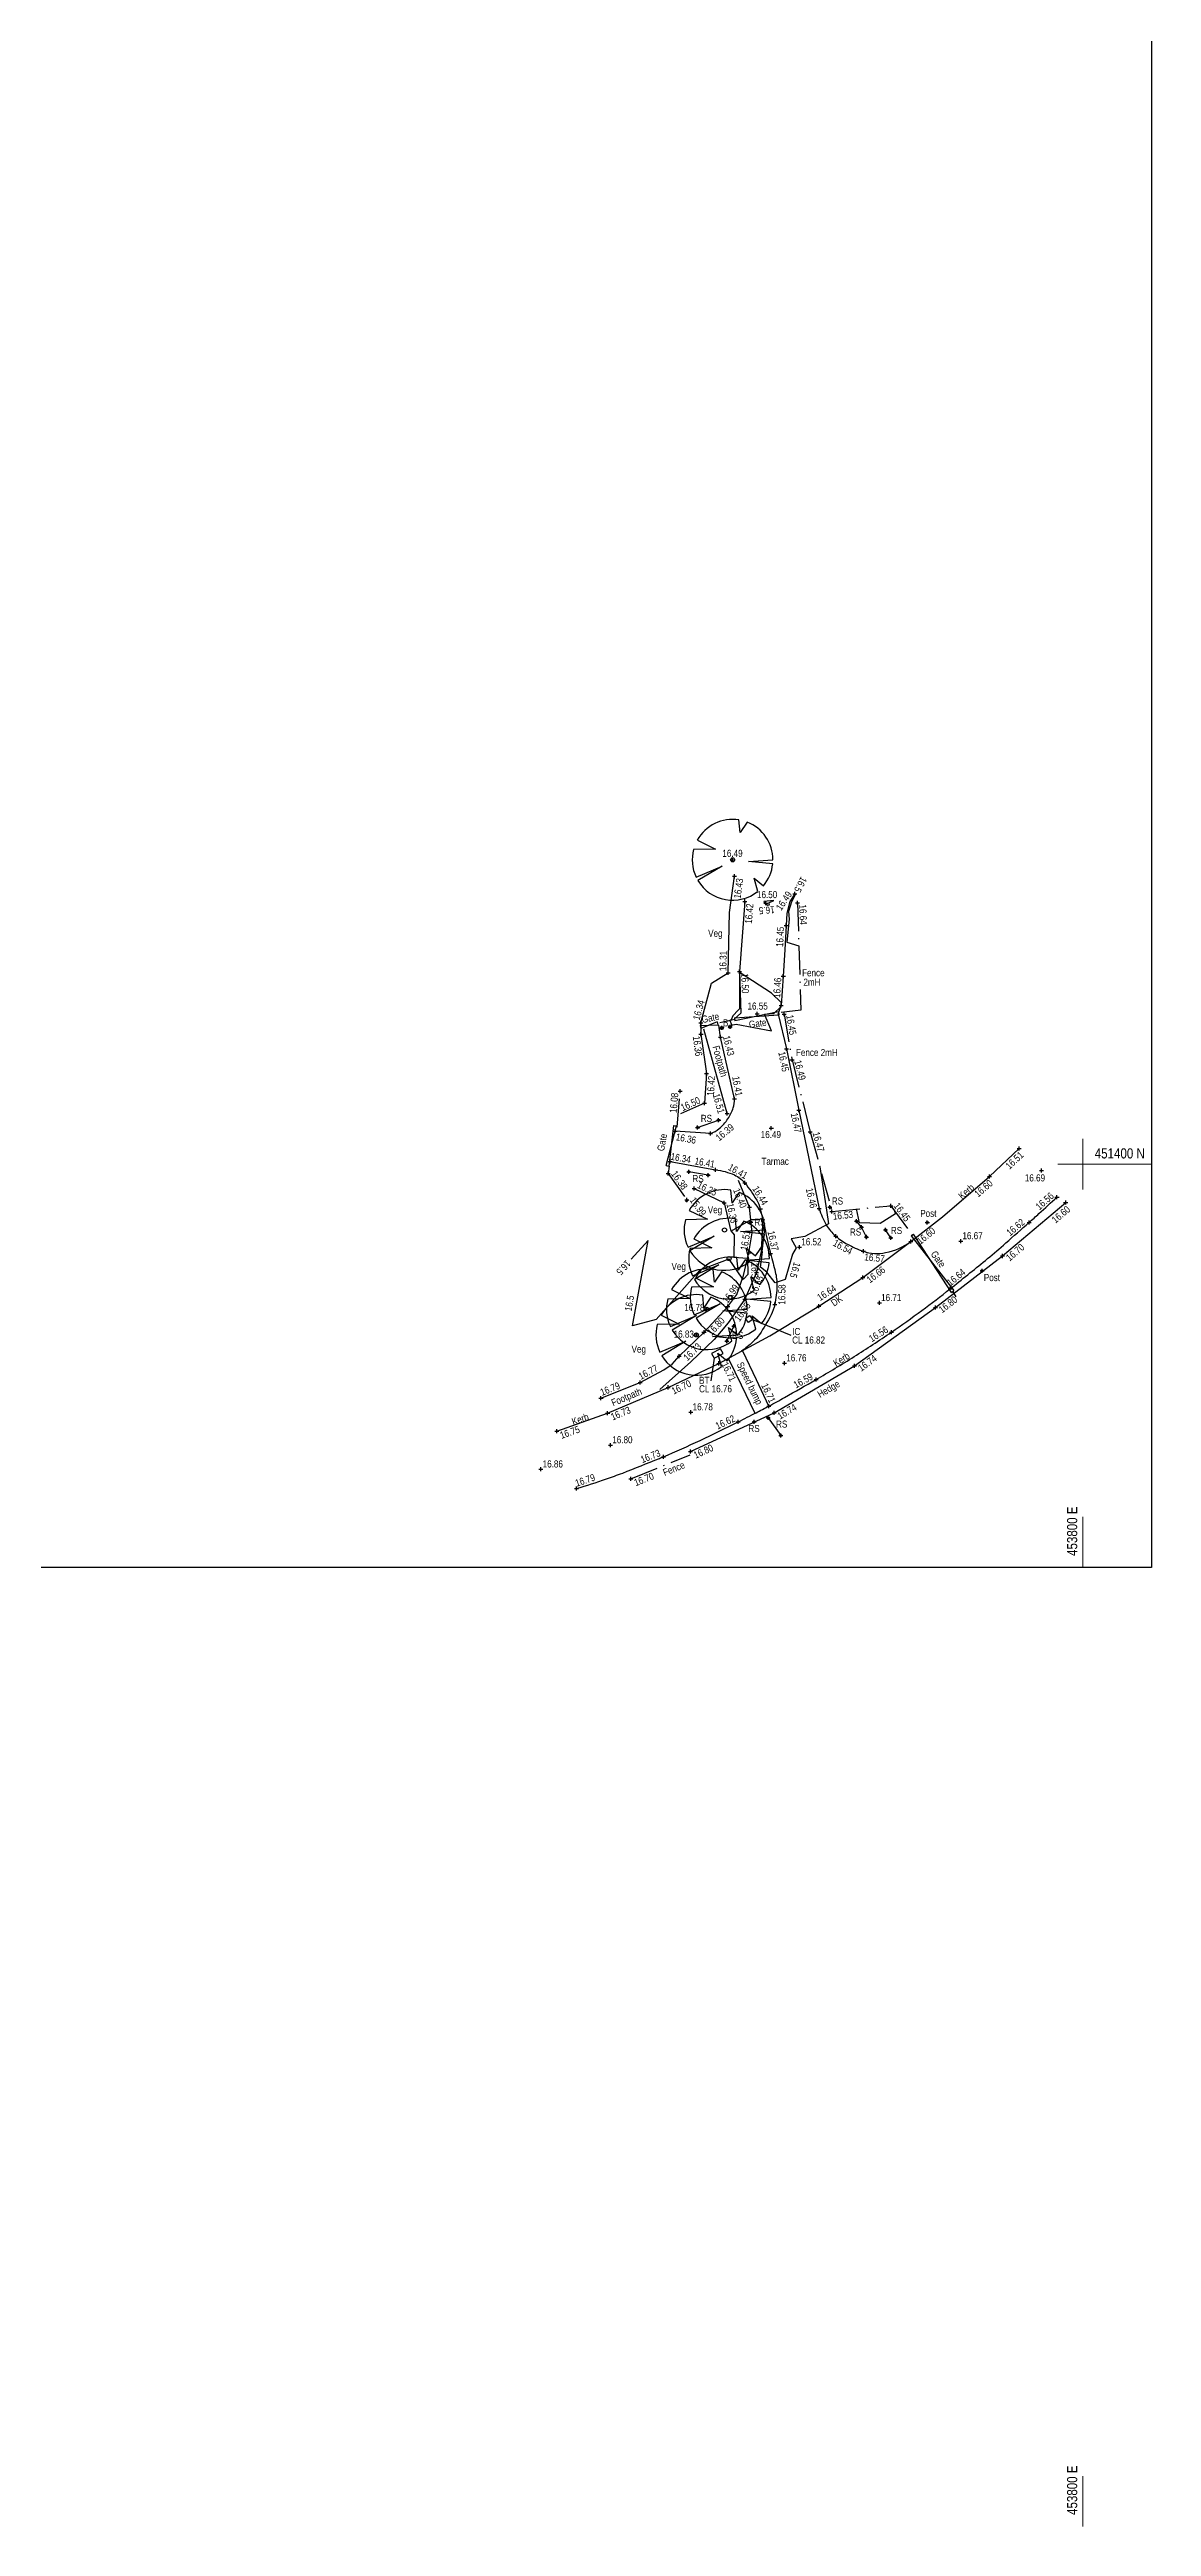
# Model space of a CAD drawing. Extents: x 452260 to 454003, y 451265 to 453203.
# Drawn here: x 453697.6 to 453806.8, y 451265 to 451510.5 of the extents above; entities that cross this region are included whole.
import ezdxf
from ezdxf.enums import TextEntityAlignment as Align

# ---------------------------------------------------------------- set-up
doc = ezdxf.new("R2010")
doc.units = 0
doc.header["$LTSCALE"] = 0.7
doc.header["$MEASUREMENT"] = 0
doc.header["$PDMODE"] = 2
doc.header["$PDSIZE"] = 0.2
doc.linetypes.add('Dash-Dot', pattern=[6, 4, -1, 0, -1])
doc.linetypes.add('DASHED', pattern=[5442.857143, 3628.571429, -1814.285714])
for name, color, linetype, lineweight in [('Border', 7, 'Continuous', 25), ('FPS_Bollard', 1, 'Continuous', 25), ('FPS_Contours-Minor', 184, 'Continuous', 25), ('FPS_Drop Kerb', 7, 'DASHED', 25), ('FPS_Edge Area', 4, 'Continuous', 25), ('FPS_Fence', 42, 'Dash-Dot', 25), ('FPS_Gate', 42, 'Continuous', 25), ('FPS_Grid', 7, 'Continuous', 13), ('FPS_Hedge', 86, 'Continuous', 25), ('FPS_Inspection Cover', 3, 'Continuous', 25), ('FPS_Inspection cover text', 7, 'Continuous', 25), ('FPS_Kerb', 9, 'Continuous', 25), ('FPS_Levels', 7, 'Continuous', 25), ('FPS_Pin Kerb', 7, 'Continuous', 25), ('FPS_Post', 42, 'Continuous', 25), ('FPS_Road Sign', 7, 'Continuous', 25), ('FPS_Spot Levels', 7, 'Continuous', 25), ('FPS_Telecom', 5, 'Continuous', 25), ('FPS_Telecom Text', 7, 'Continuous', 25), ('FPS_Text', 7, 'Continuous', 25), ('FPS_Tree Canopy', 3, 'Continuous', 25), ('FPS_Tree Trunk', 32, 'Continuous', 25), ('FPS_Trees', 77, 'Continuous', 25), ('FPS_Vegetation', 3, 'Continuous', 25)]:
    doc.layers.add(name, color=color, linetype=linetype, lineweight=lineweight)
doc.styles.add('Default', font='ARIALN.TTF')
doc.styles.get("Standard").update_dxf_attribs({"font": 'ARIALN.TTF'})
doc.dimstyles.get("Standard").update_dxf_attribs({"dimtxt": 0.18, "dimasz": 0.18, "dimexe": 0.18, "dimexo": 0.0625, "dimgap": 0.09, "dimtad": 0, "dimtih": 1, "dimtoh": 1, "dimdec": 4, "dimzin": 0, "dimdsep": 46, "dimtxsty": 'Standard', "dimcen": 0.09, "dimadec": 0, "dimazin": 0, "dimtfac": 1, "dimtdec": 4, "dimtofl": 0, "dimtmove": 0, "dimatfit": 3, "dimfxl": 1, "dimtolj": 1, "dimtzin": 0, "dimarcsym": 0})

# ---------------------------------------------------------------- blocks, each defined once
blk = doc.blocks.new('2pGate')
at = {"color": 0, "linetype": 'ByBlock', "lineweight": -2}
for points in [[(0, -0.15, 0), (0, 0.15, 0)], [(0, -0.15, 0), (1, 0.15, 0)], [(1, -0.15, 0), (0, 0.15, 0)], [(1, -0.15, 0), (1, 0.15, 0)]]:
    blk.add_polyline3d(points, dxfattribs=at)
blk = doc.blocks.new('RS')
at = {"color": 7, "linetype": 'Continuous', "lineweight": 25}
blk.add_circle((0, 0), 0.1, dxfattribs=at)
blk = doc.blocks.new('Tree1R')
at = {"layer": 'FPS_Trees', "color": 77, "linetype": 'Continuous', "lineweight": 25}
for points in [[(0.363, 0.931, 0), (0.187, 0.673, 0), (0.157, 0.987, 0)], [(-0.873, 0.486, 0), (-0.424, 0.264, 0), (-0.967, 0.254, 0)], [(-0.904, -0.429, 0), (-0.257, -0.156, 0), (-0.857, -0.517, 0)], [(0.995, -0.101, 0), (0.398, -0.041, 0), (1, -0.001, 0)], [(0.622, -0.785, 0), (0.536, -0.452, 0), (0.765, -0.645, 0)]]:
    blk.add_polyline3d(points, dxfattribs=at)
at = {"layer": 'FPS_Trees', "color": 42, "linetype": 'Continuous', "lineweight": 25}
blk.add_circle((0, -0.001), 0.05, dxfattribs=at)
at = {"layer": 'FPS_Trees', "color": 77, "linetype": 'Continuous', "lineweight": 25}
for start, end in [(80.968, 150.872), (0, 68.758), (165.198, 205.304), (211.031, 308.435), (319.896, 354.273)]:
    blk.add_arc((0, -0.001), 1, start, end, dxfattribs=at)

msp = doc.modelspace()

# ---------------------------------------------------------------- linework, layer by layer
at = {"layer": 'Border'}
msp.add_lwpolyline([(453392.68, 451360.03), (453392.68, 451898.65), (453806.79, 451898.65), (453806.79, 451360.03)], close=True, dxfattribs=at)
at = {"layer": 'FPS_Bollard'}
for centre in [(453764.22, 451413.5, 16.41), (453765.04, 451413.61, 16.49)]:
    msp.add_circle(centre, 0.15, dxfattribs=at)
for p in [(453764.22, 451413.5, 16.41), (453765.04, 451413.61, 16.49)]:
    msp.add_point(p, dxfattribs=at)
at = {"layer": 'FPS_Contours-Minor'}
for p, q in [((453771.11, 451426.01, 16.5), (453770.82, 451425.03, 16.5)), ((453771.48, 451426.71, 16.5), (453771.11, 451426.01, 16.5)), ((453770.88, 451424.27, 16.5), (453770.65, 451421.99, 16.5)), ((453770.82, 451425.03, 16.5), (453770.88, 451424.27, 16.5)), ((453770.65, 451421.99, 16.5), (453771.85, 451421.64, 16.5)), ((453773.93, 451399.72, 16.5), (453774.58, 451395.45, 16.5)), ((453767.08, 451394.47, 16.5), (453765.14, 451393.35, 16.5)), ((453767.88, 451394.48, 16.5), (453767.08, 451394.47, 16.5)), ((453768.16, 451394.62, 16.5), (453767.88, 451394.48, 16.5)), ((453768.43, 451393.32, 16.5), (453768.16, 451394.62, 16.5)), ((453774.77, 451394.1, 16.5), (453772.45, 451392.83, 16.5)), ((453774.58, 451395.45, 16.5), (453774.77, 451394.1, 16.5)), ((453777.87, 451394.18, 16.5), (453777.55, 451395.56, 16.5)), ((453779.89, 451394.12, 16.5), (453777.87, 451394.18, 16.5)), ((453781.41, 451395.07, 16.5), (453779.89, 451394.12, 16.5)), ((453781.28, 451395.44, 16.5), (453781.41, 451395.07, 16.5)), ((453756.91, 451392.42, 16.5), (453755.23, 451390.57, 16.5)), ((453755.35, 451383.97, 16.5), (453756.91, 451392.42, 16.5)), ((453765.14, 451393.35, 16.5), (453765.43, 451392.98, 16.5)), ((453765.43, 451392.98, 16.5), (453765.4, 451390.77, 16.5)), ((453768.06, 451389.8, 16.5), (453768.26, 451391.32, 16.5)), ((453768.22, 451391.34, 16.5), (453768.43, 451393.32, 16.5)), ((453768.26, 451391.32, 16.5), (453768.22, 451391.34, 16.5)), ((453771.23, 451391.09, 16.5), (453770.48, 451388.57, 16.5)), ((453772.45, 451392.83, 16.5), (453771.08, 451392.6, 16.5)), ((453771.08, 451392.6, 16.5), (453771.59, 451391.71, 16.5)), ((453771.59, 451391.71, 16.5), (453771.23, 451391.09, 16.5)), ((453762.02, 451389.49, 16.5), (453757.72, 451384.62, 16.5)), ((453764.91, 451390.6, 16.5), (453762.02, 451389.49, 16.5)), ((453764.93, 451390.6, 16.5), (453764.91, 451390.6, 16.5)), ((453766.23, 451388.71, 16.5), (453764.93, 451390.6, 16.5)), ((453765.4, 451390.77, 16.5), (453766.77, 451390.7, 16.5)), ((453766.22, 451388.53, 16.5), (453766.23, 451388.71, 16.5)), ((453766.39, 451388.63, 16.5), (453766.22, 451388.53, 16.5)), ((453766.8, 451389.06, 16.5), (453766.39, 451388.63, 16.5)), ((453766.77, 451390.7, 16.5), (453766.8, 451389.06, 16.5)), ((453768.68, 451389.31, 16.5), (453768.06, 451389.8, 16.5)), ((453769.49, 451388.24, 16.5), (453768.68, 451389.31, 16.5)), ((453770.48, 451388.57, 16.5), (453769.49, 451388.24, 16.5)), ((453757.72, 451384.62, 16.5), (453755.35, 451383.97, 16.5))]:
    msp.add_line(p, q, dxfattribs=at)
at = {"layer": 'FPS_Contours-Minor', "flags": 128}
for points, elevation in [([(453768.76, 451425.68), (453768.93, 451425.71), (453768.88, 451425.89), (453769.38, 451426.13), (453768.37, 451426.05), (453768.45, 451425.88)], 16.5), ([(453769.15, 451416.94), (453766.02, 451418.95), (453765.97, 451418.8), (453765.96, 451415.38), (453765.82, 451415.25), (453765.29, 451414.69), (453765.14, 451414.31), (453765.01, 451414.23), (453765.18, 451413.84), (453765.14, 451413.77), (453765.64, 451413.89), (453769.13, 451413.21), (453768.46, 451414.88), (453769.37, 451414.93), (453770.06, 451415.58), (453770.11, 451415.71), (453770.14, 451415.73), (453770.13, 451415.98)], 16.5), ([(453760.77, 451396.35), (453760.71, 451396.28), (453760.67, 451396.27), (453760.72, 451396.5), (453760.77, 451396.49), (453760.83, 451396.45), (453760.82, 451396.4), (453760.81, 451396.37)], 16)]:
    msp.add_lwpolyline(points, close=True, dxfattribs=dict(at, elevation=elevation))
at = {"layer": 'FPS_Drop Kerb'}
msp.add_polyline3d([(453766.16, 451381.46, 16.66), (453768.98, 451382.98, 16.63), (453773.84, 451385.92, 16.64), (453778.2, 451388.76, 16.66), (453782.95, 451392.35, 16.62)], dxfattribs=at)
for p in [(453778.2, 451388.76, 16.66), (453773.84, 451385.92, 16.64)]:
    msp.add_point(p, dxfattribs=at)
at = {"layer": 'FPS_Edge Area'}
for p, q in [((453767.66, 451378.62, 16.81), (453766.29, 451381.48, 16.72)), ((453764.86, 451380.71, 16.71), (453766.14, 451378.12, 16.77)), ((453766.14, 451378.12, 16.77), (453767.48, 451375.33, 16.68)), ((453768.86, 451376.02, 16.71), (453767.66, 451378.62, 16.81))]:
    msp.add_line(p, q, dxfattribs=at)
at = {"layer": 'FPS_Edge Area', "elevation": 16.41, "flags": 128}
for points in [[(453769.81, 451414.87), (453770.11, 451415.74)], [(453769.81, 451414.87), (453770.62, 451411.42)]]:
    msp.add_lwpolyline(points, dxfattribs=at)
at = {"layer": 'FPS_Edge Area'}
for points in [[(453766.49, 451426.05, 16.42), (453765.96, 451419.08, 16.5), (453766.09, 451414.96, 16.52), (453765.48, 451414.4, 16.52)], [(453764.74, 451405.02, 16.51), (453762.44, 451413.39, 16.36)], [(453752.24, 451376.8, 16.79), (453756.12, 451378.37, 16.77), (453758.48, 451379.61, 16.74), (453759.29, 451380.19, 16.81), (453759.99, 451380.98, 16.73), (453762.45, 451383.35, 16.8), (453764.82, 451385.9, 16.99), (453765.69, 451387.09, 16.58), (453766.37, 451388.95, 16.48), (453766.88, 451391.21, 16.51), (453767.21, 451393.21, 16.6), (453766.95, 451395.75, 16.4), (453765.88, 451398.39, 16.46)], [(453768.1, 451391.35, 16.53), (453767.66, 451389.27, 16.55), (453766.51, 451386.63, 16.65), (453764.84, 451384.27, 16.73), (453763.44, 451382.63, 16.8), (453761.13, 451380.41, 16.79), (453758.06, 451377.68, 16.79)]]:
    msp.add_polyline3d(points, dxfattribs=at)
for p in [(453766.49, 451426.05, 16.42), (453765.96, 451419.08, 16.5), (453764.74, 451405.02, 16.51), (453766.95, 451395.75, 16.4), (453766.88, 451391.21, 16.51), (453767.66, 451389.27, 16.55), (453766.51, 451386.63, 16.65), (453764.82, 451385.9, 16.99), (453762.45, 451383.35, 16.8), (453759.99, 451380.98, 16.73), (453752.24, 451376.8, 16.79), (453756.12, 451378.37, 16.77), (453768.86, 451376.02, 16.71)]:
    msp.add_point(p, dxfattribs=at)
at = {"layer": 'FPS_Fence'}
for p, q in [((453758.98, 451399.8, 16.32), (453758.9, 451399.07, 16.38)), ((453758.9, 451399.07, 16.38), (453760.75, 451396.45, 15.99))]:
    msp.add_line(p, q, dxfattribs=at)
for points in [[(453771.71, 451425.9, 16.64), (453772.05, 451415.28, 16.3), (453770.1, 451415.03, 16.42)], [(453765.49, 451414.34, 16.53), (453764.01, 451414, 16.44)], [(453770.39, 451414.88, 16.45), (453771.17, 451410.33, 16.49), (453772.98, 451403.21, 16.47), (453775.12, 451395.32, 16.53), (453780.95, 451395.88, 16.45), (453783.09, 451392.99, 16.76)], [(453759.79, 451403.68, 16.33), (453760.1, 451407.24, 16.08)], [(453787.09, 451387.4, 16.81), (453787.42, 451386.85, 16.64)], [(453755.2, 451368.82, 16.7), (453761.08, 451371.19, 16.73)]]:
    msp.add_polyline3d(points, dxfattribs=at)
for p in [(453771.71, 451425.9, 16.64), (453770.39, 451414.88, 16.45), (453771.17, 451410.33, 16.49), (453760.1, 451407.24, 16.08), (453772.98, 451403.21, 16.47), (453758.9, 451399.07, 16.38), (453760.75, 451396.45, 15.99), (453780.95, 451395.88, 16.45), (453775.12, 451395.32, 16.53), (453755.2, 451368.82, 16.7)]:
    msp.add_point(p, dxfattribs=at)
at = {"layer": 'FPS_Grid'}
for p, q in [((453800, 451397.5), (453800, 451402.5)), ((453797.5, 451400), (453802.5, 451400)), ((453801.79, 451400), (453806.79, 451400)), ((453800, 451360.03), (453800, 451365.03)), ((453800, 451264.98), (453800, 451269.98))]:
    msp.add_line(p, q, dxfattribs=at)
at = {"layer": 'FPS_Hedge'}
msp.add_polyline3d([(453761.1, 451371.52, 16.8), (453769.39, 451375.34, 16.74), (453777.37, 451380.02, 16.74), (453785.38, 451385.8, 16.8), (453792.04, 451390.9, 16.7), (453798.29, 451396.2, 16.6)], dxfattribs=at)
for p in [(453798.29, 451396.2, 16.6), (453792.04, 451390.9, 16.7), (453785.38, 451385.8, 16.8), (453777.37, 451380.02, 16.74), (453769.39, 451375.34, 16.74), (453761.1, 451371.52, 16.8)]:
    msp.add_point(p, dxfattribs=at)
at = {"layer": 'FPS_Inspection Cover'}
msp.add_polyline3d([(453766.96, 451385.01, 16.82), (453767.26, 451384.62, 16.81), (453766.85, 451384.32, 16.8), (453766.56, 451384.71, 16.81)], close=True, dxfattribs=at)
at = {"layer": 'FPS_Kerb'}
for p, q in [((453764.08, 451412.6, 16.43), (453763.91, 451413.78, 16.41)), ((453770.62, 451411.42, 16.45), (453771.85, 451405.35, 16.47)), ((453771.85, 451405.35, 16.47), (453773.87, 451395.61, 16.46)), ((453790.73, 451398.79, 16.6), (453793.67, 451401.54, 16.51)), ((453759.09, 451400.25, 16.34), (453763.59, 451399.44, 16.41)), ((453786.07, 451394.78, 16.62), (453790.73, 451398.79, 16.6)), ((453782.95, 451392.35, 16.62), (453786.07, 451394.78, 16.62))]:
    msp.add_line(p, q, dxfattribs=at)
at = {"layer": 'FPS_Kerb', "flags": 128}
for points, elevation in [([(453765.46, 451406.47), (453764.08, 451412.6)], 16.41), ([(453763.1, 451403.05), (453759.6, 451403.27)], 16.36), ([(453747.86, 451373.53), (453752.9, 451375.33), (453758.91, 451377.88), (453763.92, 451380.26), (453766.16, 451381.46)], 16.75)]:
    msp.add_lwpolyline(points, dxfattribs=dict(at, elevation=elevation))
at = {"layer": 'FPS_Kerb'}
msp.add_lwpolyline([(453763.1, 451403.05, 0.093935), (453763.95, 451403.53, 0.071104), (453764.82, 451404.49, 0.069513), (453765.35, 451405.58, 0.093878), (453765.46, 451406.47, 0), (453765.46, 451406.47)], format="xyb", dxfattribs=at)
at = {"layer": 'FPS_Kerb', "flags": 128}
for points in [[(453763.59, 451399.44, -0.078611), (453765.47, 451398.93, -0.119113), (453766.49, 451398.14, -0.033363), (453767.67, 451396.44, -0.074329), (453768.03, 451395.58, -0.009336), (453768.53, 451393.39, 0.009117), (453769.05, 451391.14, 0.0033), (453769.29, 451390.19, -0.003735), (453769.51, 451389.34, -0.064137), (453769.67, 451387.93, -0.049258), (453769.46, 451386.1, -0.065699), (453769.09, 451385.06, -0.032333), (453767.94, 451383.13, -0.053637), (453767.29, 451382.38, -0.03624), (453766.16, 451381.46)], [(453749.82, 451367.84, 0.006645), (453752.77, 451368.8, 0.011994), (453754.39, 451369.39, 0.000632), (453758.03, 451370.84, 0.00577), (453758.43, 451371, 0.008873), (453762.06, 451372.62, 0.008381), (453765.84, 451374.46, 0.001933), (453767.62, 451375.37, 0.00275), (453768.86, 451376.02, 0.00538), (453770.44, 451376.89, 0.002706), (453773.55, 451378.65, 0.010037), (453777.33, 451380.93, 0.010038), (453781.02, 451383.35, 0.008369), (453784.04, 451385.5, 0.00886), (453786.83, 451387.64, 0.004104), (453790.33, 451390.46, 0.007866), (453792.12, 451391.97, 0.001141), (453792.36, 451392.19, 0.00012), (453794.66, 451394.22, 0.003667), (453795.64, 451395.1, 0.001986), (453797.43, 451396.74)], [(453773.87, 451395.61, 0.067385), (453774.56, 451393.98, 0.081852), (453775.5, 451392.87, 0.051545), (453776.67, 451392.06, 0.042455), (453778.24, 451391.37, 0.135483), (453780.45, 451391.23, 0.108651), (453782.95, 451392.35)]]:
    msp.add_lwpolyline(points, format="xyb", dxfattribs=at)
at = {"layer": 'FPS_Kerb'}
msp.add_polyline3d([(453771.46, 451426.79, 16.49), (453770.95, 451426.04, 16.47), (453770.66, 451424.88, 16.48), (453770.58, 451423.67, 16.45), (453770.45, 451421.24, 16.47), (453770.31, 451418.62, 16.46), (453770.11, 451415.74, 16.5)], dxfattribs=at)
for p in [(453771.46, 451426.79, 16.49), (453770.58, 451423.67, 16.45), (453770.31, 451418.62, 16.46), (453770.11, 451415.74, 16.5), (453764.08, 451412.6, 16.43), (453770.62, 451411.42, 16.45), (453765.46, 451406.47, 16.41), (453759.6, 451403.27, 16.36), (453771.85, 451405.35, 16.47), (453763.1, 451403.05, 16.39), (453793.67, 451401.54, 16.51), (453759.09, 451400.25, 16.34), (453763.59, 451399.44, 16.41), (453790.73, 451398.79, 16.6), (453766.49, 451398.14, 16.41), (453797.43, 451396.74, 16.56), (453768.03, 451395.58, 16.44), (453773.87, 451395.61, 16.46), (453794.66, 451394.22, 16.62), (453769.05, 451391.14, 16.37), (453775.5, 451392.87, 16.54), (453778.24, 451391.37, 16.57), (453782.95, 451392.35, 16.62), (453769.46, 451386.1, 16.58), (453786.83, 451387.64, 16.64), (453781.02, 451383.35, 16.56), (453763.92, 451380.26, 16.69), (453773.55, 451378.65, 16.59), (453758.91, 451377.88, 16.7), (453752.9, 451375.33, 16.73), (453765.84, 451374.46, 16.62), (453747.86, 451373.53, 16.75), (453758.43, 451371, 16.73), (453749.82, 451367.84, 16.79)]:
    msp.add_point(p, dxfattribs=at)
at = {"layer": 'FPS_Pin Kerb'}
msp.add_polyline3d([(453768.24, 451393.99, 16.54), (453768.1, 451391.37, 16.52)], dxfattribs=at)
at = {"layer": 'FPS_Post'}
for centre in [(453784.58, 451394.23, 16.63), (453790, 451389.44, 16.72)]:
    msp.add_circle(centre, 0.1, dxfattribs=at)
for p in [(453784.58, 451394.23, 16.63), (453790, 451389.44, 16.72)]:
    msp.add_point(p, dxfattribs=at)
at = {"layer": 'FPS_Road Sign'}
for p, q in [((453761.82, 451403.62, 16.48), (453763.9, 451404.36, 16.52)), ((453762.86, 451398.92, 16.43), (453760.95, 451399.24, 16.38)), ((453764.72, 451382.45, 16.78), (453765.4, 451383.94, 16.79)), ((453768.82, 451374.85, 16.79), (453770.05, 451373.11, 16.79))]:
    msp.add_line(p, q, dxfattribs=at)
for points in [[(453778.54, 451392.78, 16.77), (453778.05, 451393.76, 16.54), (453777.55, 451394.34, 16.58)], [(453780.97, 451392.71, 16.68), (453780.43, 451393.48, 16.7)]]:
    msp.add_polyline3d(points, dxfattribs=at)
for p in [(453761.82, 451403.62, 16.48), (453763.9, 451404.36, 16.52), (453760.95, 451399.24, 16.38), (453762.86, 451398.92, 16.43), (453774.93, 451395.75, 16.45), (453767.09, 451394.25, 16.47), (453777.55, 451394.34, 16.58), (453778.05, 451393.76, 16.54), (453780.43, 451393.48, 16.7), (453778.54, 451392.78, 16.77), (453780.97, 451392.71, 16.68), (453765.4, 451383.94, 16.79), (453764.72, 451382.45, 16.78), (453767.43, 451374.47, 16.78), (453768.82, 451374.85, 16.79), (453770.05, 451373.11, 16.79)]:
    msp.add_point(p, dxfattribs=at)
at = {"layer": 'FPS_Spot Levels'}
for p in [(453768.58, 451425.87, 16.5), (453767.73, 451414.89, 16.55), (453769.12, 451403.58, 16.49), (453795.89, 451399.36, 16.69), (453771.92, 451391.78, 16.52), (453787.89, 451392.38, 16.67), (453779.83, 451386.25, 16.71), (453770.42, 451380.28, 16.76), (453761.14, 451375.43, 16.78), (453753.19, 451372.16, 16.8), (453746.29, 451369.76, 16.86)]:
    msp.add_point(p, dxfattribs=at)
at = {"layer": 'FPS_Telecom'}
msp.add_polyline3d([(453763.44, 451380.76, 16.76), (453764.34, 451381.22, 16.75), (453764.09, 451381.71, 16.79), (453763.19, 451381.25, 16.79)], close=True, dxfattribs=at)
at = {"layer": 'FPS_Tree Trunk'}
for p in [(453765.28, 451430.17, 16.49), (453762.73, 451385.62, 16.78), (453761.69, 451383.08, 16.83)]:
    msp.add_point(p, dxfattribs=at)
at = {"layer": 'FPS_Vegetation'}
for points in [[(453762.12, 451414.01, 16.34), (453763.19, 451417.95, 16.29), (453764.83, 451418.95, 16.31), (453764.97, 451424.95, 16.44), (453765.47, 451428.53, 16.43)], [(453762.12, 451414.01, 16.34), (453762.15, 451412.89, 16.36)], [(453762.15, 451412.89, 16.36), (453762.69, 451408.97, 16.42), (453762.51, 451406.06, 16.5), (453760.12, 451404.98, 16.21)], [(453761.47, 451397.6, 16.25), (453764.46, 451396.17, 16.33), (453765.11, 451393.36, 16.5)]]:
    msp.add_polyline3d(points, dxfattribs=at)
for p in [(453765.47, 451428.53, 16.43), (453764.83, 451418.95, 16.31), (453762.12, 451414.01, 16.34), (453762.15, 451412.89, 16.36), (453762.69, 451408.97, 16.42), (453762.51, 451406.06, 16.5), (453761.47, 451397.6, 16.25), (453764.46, 451396.17, 16.33)]:
    msp.add_point(p, dxfattribs=at)

# ---------------------------------------------------------------- block references
at = {"layer": 'FPS_Gate'}
for p, xscale, zscale, rotation in [((453763.8, 451413.96, 16.37), 1.74447335229769, 1.74447335229769, 191.7702938078795), ((453769.84, 451414.94, 16.49), 4.38541534750841, 4.38541534750841, 187.8324193396474), ((453759.56, 451403.82, 16.27), 4.041078418621928, 4.041078418621928, 259.6074437487753), ((453783.09, 451392.97, 16.77), 6.881061106012591, 6.881061106012591, 305.6564829886607)]:
    msp.add_blockref('2pGate', p, dxfattribs=dict(at, xscale=xscale, zscale=zscale, rotation=rotation))
at = {"layer": 'FPS_Road Sign'}
for p in [(453761.82, 451403.62, 16.48), (453763.9, 451404.36, 16.52), (453760.95, 451399.24, 16.38), (453762.86, 451398.92, 16.43), (453767.09, 451394.25, 16.47), (453774.93, 451395.75, 16.45), (453777.55, 451394.34, 16.58), (453778.05, 451393.76, 16.54), (453780.43, 451393.48, 16.7), (453778.54, 451392.78, 16.77), (453780.97, 451392.71, 16.68), (453765.4, 451383.94, 16.79), (453764.72, 451382.45, 16.78), (453767.43, 451374.47, 16.78), (453768.82, 451374.85, 16.79), (453770.05, 451373.11, 16.79)]:
    msp.add_blockref('RS', p, dxfattribs=at)
at = {"layer": 'FPS_Tree Canopy', "xscale": 4, "yscale": 4, "zscale": 4}
for p in [(453765.28, 451430.17, 16.49), (453764.48, 451393.48, 16.39), (453764.93, 451390.64, 16.5), (453762.73, 451385.62, 16.78), (453765.09, 451386.79, 16.7), (453761.69, 451383.08, 16.83)]:
    msp.add_blockref('Tree1R', p, dxfattribs=at)

# ---------------------------------------------------------------- texts
at = {"layer": 'FPS_Contours-Minor', "style": 'Default'}
msp.add_text('16.5', height=0.7, rotation=241.9109, dxfattribs=at).set_placement((453771.65, 451427.02, 16.5), align=Align.MIDDLE_RIGHT)
for rotation, p in [(184.4173, (453768.64, 451425.52, 16.5)), (270.958, (453767.14, 451389.46, 16.5)), (253.3307, (453771.15, 451389.6, 16.5)), (79.4917, (453755.4, 451386.15, 16.5))]:
    msp.add_text('16.5', height=0.7, rotation=rotation, dxfattribs=at).set_placement(p, align=Align.CENTER)
msp.add_text('16.5', height=0.7, rotation=227.6511, dxfattribs=at).set_placement((453755, 451390.32, 16.5), align=Align.MIDDLE_LEFT)
at = {"layer": 'FPS_Grid'}
msp.add_text('451400 N', height=1, dxfattribs=at).set_placement((453801.17, 451400.57))
for p in [(453799.43, 451361.17), (453799.43, 451266.12)]:
    msp.add_text('453800 E', height=1, rotation=90, dxfattribs=at).set_placement(p)
at = {"layer": 'FPS_Inspection cover text', "style": 'Default'}
for s, p in [('IC', (453771.19, 451383.41, 16.82)), ('CL 16.82', (453771.19, 451382.57, 16.82))]:
    msp.add_text(s, height=0.7, dxfattribs=at).set_placement(p, align=Align.MIDDLE_LEFT)
at = {"layer": 'FPS_Levels', "style": 'Default'}
for s, p in [('16.49', (453764.27, 451430.81, 16.49)), ('16.78', (453760.49, 451385.8, 33.48)), ('16.83', (453759.44, 451383.16, 16.83))]:
    msp.add_text(s, height=0.7, dxfattribs=at).set_placement(p, align=Align.MIDDLE_LEFT)
for s, rotation, p in [('16.43', 82.0555, (453766.07, 451426.29, 16.43)), ('16.64', 271.8183, (453771.89, 451425.73, 16.64)), ('16.31', 88.6759, (453764.66, 451419.13, 16.31)), ('16.50', 271.8188, (453766.14, 451418.92, 16.5)), ('16.34', 74.7993, (453762, 451414.22, 16.34)), ('16.45', 279.7249, (453770.59, 451414.74, 16.45)), ('16.36', 277.9443, (453761.33, 451412.65, 16.36)), ('16.49', 284.2889, (453771.38, 451410.21, 16.49)), ('16.08', 84.9509, (453759.73, 451405.04, 16.08)), ('16.47', 285.1741, (453773.2, 451403.09, 16.47)), ('16.38', 305.2879, (453759.15, 451399.03, 16.38)), ('15.99', 305.2879, (453761, 451396.41, 15.99)), ('16.25', 334.3851, (453761.71, 451397.69, 16.25)), ('16.33', 282.9678, (453764.67, 451396.04, 16.33)), ('16.45', 306.4692, (453781.2, 451395.85, 16.45)), ('16.53', 5.4927, (453775.25, 451394.49, 16.53)), ('16.51', 80.6081, (453766.74, 451391.41, 16.51)), ('16.66', 37.1177, (453778.89, 451388.17, 16.66)), ('16.99', 53.8471, (453764.78, 451386.14, 16.99)), ('16.64', 33.09, (453773.95, 451386.41, 16.64)), ('16.80', 47.0797, (453763.21, 451382.96, 16.8)), ('16.73', 43.9704, (453760.81, 451380.45, 33.51)), ('16.77', 27.6956, (453756.19, 451378.61, 16.77)), ('16.79', 22.0349, (453752.34, 451377.03, 16.79))]:
    msp.add_text(s, height=0.7, rotation=rotation, dxfattribs=at).set_placement(p)
for s, rotation, p in [('16.42', 85.6605, (453766.65, 451425.86, 16.42)), ('16.42', 86.48, (453762.86, 451408.78, 16.42)), ('16.50', 24.2714, (453761.87, 451406.71, 16.5)), ('16.51', 285.3227, (453764.52, 451405.14, 16.51)), ('16.40', 292.0628, (453766.72, 451395.84, 16.4)), ('16.56', 41.8888, (453796.72, 451397.27, 16.56)), ('16.55', 66.3738, (453767.75, 451389.04, 16.55)), ('16.64', 39.3694, (453787.99, 451389.7, 16.64)), ('16.65', 54.6841, (453766.55, 451386.38, 16.65))]:
    msp.add_text(s, height=0.7, rotation=rotation, dxfattribs=at).set_placement(p, align=Align.TOP_RIGHT)
for s, rotation, p in [('16.49', 55.9846, (453771.22, 451426.74, 16.49)), ('16.45', 87.0049, (453770.39, 451423.51, 16.45)), ('16.46', 86.1302, (453770.12, 451418.46, 16.46)), ('16.43', 283.8085, (453764.8, 451410.69, 16.43)), ('16.41', 280.4037, (453765.6, 451406.68, 16.41)), ('16.34', 349.8283, (453761.07, 451400.09, 16.34)), ('16.41', 349.8283, (453763.45, 451399.64, 16.41)), ('16.41', 330.6123, (453766.51, 451398.49, 16.41)), ('16.44', 300.9926, (453768.24, 451395.85, 16.44)), ('16.62', 40.4449, (453794.31, 451394.13, 16.62)), ('16.37', 282.9065, (453769.18, 451391.35, 16.37)), ('16.56', 32.18, (453780.77, 451383.4, 16.56)), ('16.59', 28.5385, (453773.32, 451378.72, 16.59)), ('16.71', 294.6892, (453768.94, 451376.26, 16.71)), ('16.62', 25.0329, (453765.61, 451374.54, 16.62)), ('16.73', 21.677, (453758.2, 451371.1, 16.73)), ('16.79', 18.7835, (453751.73, 451368.67, 16.79))]:
    msp.add_text(s, height=0.7, rotation=rotation, dxfattribs=at).set_placement(p, align=Align.RIGHT)
for s, rotation, p in [('16.45', 281.4538, (453770.49, 451411.22, 16.45)), ('16.39', 39.8953, (453763.51, 451402.78, 16.39)), ('16.47', 281.7068, (453771.72, 451405.15, 16.47)), ('16.36', 349.4174, (453759.74, 451403.07, 16.36)), ('16.51', 43.3169, (453792.25, 451399.95, 16.51)), ('16.60', 40.687, (453789.16, 451397.21, 16.6)), ('16.46', 283.2149, (453773.21, 451397.7, 16.46)), ('16.60', 39.1695, (453783.46, 451392.54, 16.6)), ('16.60', 40.3033, (453796.83, 451394.63, 16.6)), ('16.54', 331.2359, (453775.49, 451392.58, 16.54)), ('16.57', 353.8662, (453778.39, 451391.17, 16.57)), ('16.70', 40.3033, (453792.29, 451390.88, 16.7)), ('16.58', 89.16, (453769.8, 451386.08, 16.58)), ('16.80', 37.463, (453785.62, 451385.76, 16.8)), ('16.71', 296.3352, (453764.78, 451380.48, 16.71)), ('16.74', 35.8284, (453777.62, 451379.98, 16.74)), ('16.70', 25.3937, (453759.14, 451377.79, 16.7)), ('16.75', 19.6349, (453748.09, 451373.42, 16.75)), ('16.73', 23.0161, (453753.13, 451375.23, 16.73)), ('16.74', 30.3436, (453769.63, 451375.28, 16.74)), ('16.80', 24.7762, (453761.33, 451371.43, 16.8)), ('16.70', 21.9494, (453755.43, 451368.72, 16.7))]:
    msp.add_text(s, height=0.7, rotation=rotation, dxfattribs=at).set_placement(p, align=Align.TOP_LEFT)
at = {"layer": 'FPS_Spot Levels', "style": 'Default'}
for s, p in [('16.50', (453767.7, 451426.37, 16.5)), ('16.55', (453766.76, 451415.32, 16.55)), ('16.49', (453768.07, 451402.59, 16.49)), ('16.69', (453794.24, 451398.29, 16.69)), ('16.52', (453772.09, 451391.96, 16.52)), ('16.67', (453788.06, 451392.56, 16.67)), ('16.71', (453780, 451386.43, 16.71)), ('16.76', (453770.6, 451380.46, 16.76)), ('16.78', (453761.32, 451375.6, 16.78)), ('16.80', (453753.36, 451372.34, 16.8)), ('16.86', (453746.46, 451369.94, 16.86))]:
    msp.add_text(s, height=0.7, dxfattribs=at).set_placement(p)
at = {"layer": 'FPS_Telecom Text', "style": 'Default'}
for s, p in [('BT', (453761.96, 451378.58, 16.76)), ('CL 16.76', (453761.96, 451377.74, 16.76))]:
    msp.add_text(s, height=0.7, dxfattribs=at).set_placement(p, align=Align.MIDDLE_LEFT)
at = {"layer": 'FPS_Telecom Text'}
msp.add_text('Speed bump', height=0.7, rotation=295.991, dxfattribs=at).set_placement((453765.67, 451380.17, 16.73))
at = {"layer": 'FPS_Text'}
for s, p in [('Veg', (453762.86, 451422.53)), ('Fence', (453772.17, 451418.62)), ('Tarmac', (453768.14, 451399.93)), ('Veg', (453762.82, 451395.13)), ('Veg', (453759.23, 451389.52)), ('Veg', (453755.27, 451381.32))]:
    msp.add_text(s, height=0.7, dxfattribs=at).set_placement(p)
at = {"layer": 'FPS_Text', "style": 'Default'}
for s, p in [('2mH', (453772.3, 451417.69, 16.64)), ('Fence 2mH', (453771.56, 451410.72, 16.49)), ('Post', (453783.88, 451394.77, 16.63)), ('Post', (453790.18, 451388.41, 16.72))]:
    msp.add_text(s, height=0.7, dxfattribs=at).set_placement(p)
for rotation, p in [(11.7703, (453763.01, 451414.84, 16.39)), (7.8324, (453767.72, 451414.3, 16.52)), (79.6074, (453757.95, 451402.23, 16.31))]:
    msp.add_text('Gate', height=0.7, rotation=rotation, dxfattribs=at).set_placement(p, align=Align.TOP_CENTER)
for s, p in [('B', (453764.33, 451414.01, 16.41)), ('RS', (453762.13, 451404.54, 16.48)), ('RS', (453761.3, 451398.57, 16.38)), ('RS', (453775.12, 451396.35, 16.45)), ('RS', (453767.44, 451394.25, 16.47)), ('RS', (453776.91, 451393.28, 16.58)), ('RS', (453780.97, 451393.43, 16.68)), ('RS', (453765.23, 451383.04, 33.61)), ('RS', (453766.85, 451373.8, 16.78)), ('RS', (453769.59, 451374.24, 16.79))]:
    msp.add_text(s, height=0.7, dxfattribs=at).set_placement(p, align=Align.MIDDLE_LEFT)
at = {"layer": 'FPS_Text'}
for s, rotation, p in [('Footpath', 285.3227, (453763.28, 451411.64, 16.39)), ('Kerb', 40.687, (453788.03, 451396.47, 16.61)), ('Kerb', 32.18, (453775.54, 451379.9, 16.58)), ('Footpath', 22.8337, (453753.45, 451375.99)), ('Hedge', 30.3436, (453773.95, 451376.82, 16.74)), ('Kerb', 19.6349, (453749.5, 451374.11, 16.75)), ('Fence', 21.9494, (453758.55, 451369.08, 16.71))]:
    msp.add_text(s, height=0.7, rotation=rotation, dxfattribs=at).set_placement(p)
at = {"layer": 'FPS_Text', "style": 'Default'}
for s, rotation, p in [('Gate', 305.6565, (453785.38, 451390.38, 16.78)), ('DK', 35.5216, (453775.8, 451386.19, 16.64))]:
    msp.add_text(s, height=0.7, rotation=rotation, dxfattribs=at).set_placement(p, align=Align.CENTER)

# ---------------------------------------------------------------- leaders
at = {"layer": 'FPS_Text'}
for points in [[(453767.26, 451384.62, 16.81), (453771.04, 451383.05, 16.81)], [(453763.44, 451380.76, 16.76), (453763.14, 451378.51, 16.76)]]:
    msp.add_leader(points, dimstyle='Standard', dxfattribs=at)

doc.saveas('drawing.dxf')
